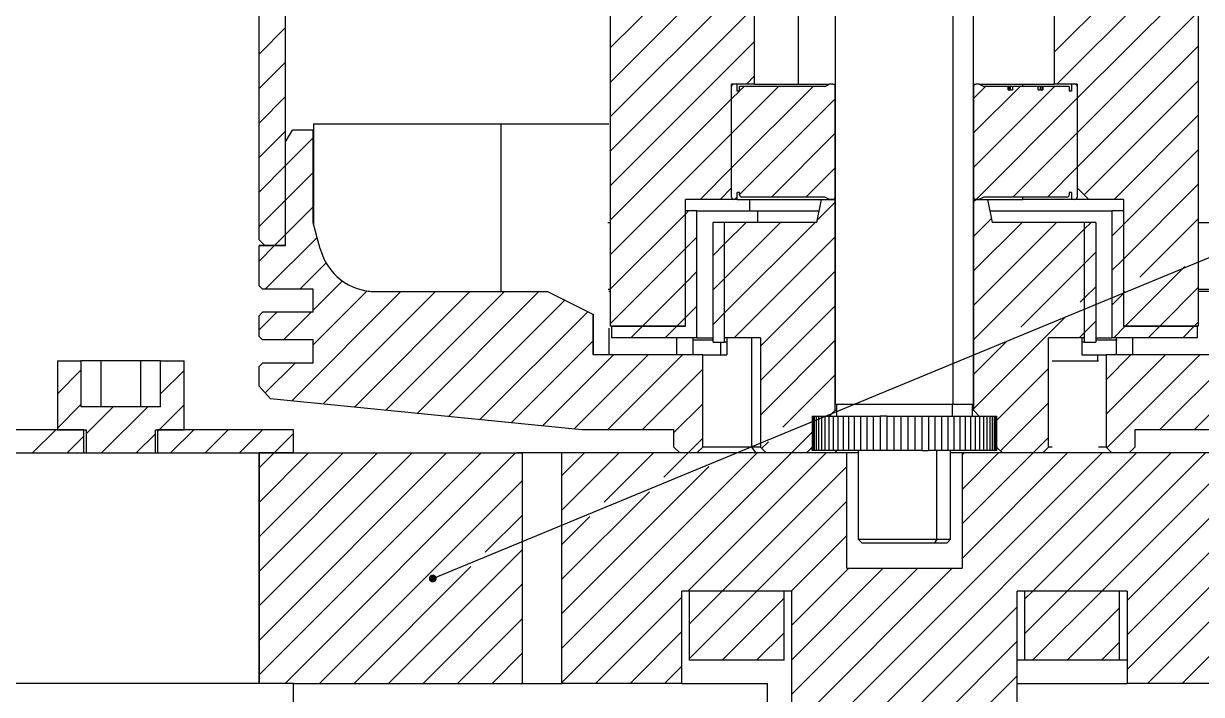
# Model space of a CAD drawing. Header units: millimetres. Extents: x 0 to 1189, y 0 to 841.
# Drawn here: x 561.1 to 714.4, y 525.7 to 613.1 of the extents above; entities that cross this region are included whole.
import ezdxf

# ---------------------------------------------------------------- set-up
doc = ezdxf.new("R2010")
doc.units = ezdxf.units.MM
doc.layers.add('10', color=7, linetype='Continuous')
doc.dimstyles.new('SLDDIMSTYLE0', dxfattribs={"dimtxt": 0.18, "dimasz": 1.016, "dimexe": 0, "dimexo": 0.0625, "dimgap": 0, "dimtad": 0, "dimtih": 1, "dimtoh": 1, "dimdec": 0, "dimrnd": 1e-09, "dimzin": 0, "dimdsep": 46, "dimtxsty": 'Standard', "dimblk1": 'DOT', "dimblk2": 'DOT', "dimsah": 1, "dimcen": 0.09, "dimadec": 0, "dimazin": 0, "dimtfac": 1.016, "dimtdec": 0, "dimtofl": 0, "dimtmove": 0, "dimatfit": 3, "dimldrblk": 'DOT', "dimfxl": 0, "dimfrac": 2, "dimtolj": 1, "dimtzin": 0, "dimarcsym": 0})

# ---------------------------------------------------------------- blocks, each defined once
blk = doc.blocks.new('SW_HATCH_0')
at = {"color": 0, "linetype": 'Continuous', "lineweight": 18}
for p, q in [((199, 472.9), (180.25, 454.15)), ((138.73, 471), (122.5, 454.77)), ((141.25, 469.03), (122.5, 450.28)), ((199, 468.41), (180.59, 450)), ((141.25, 464.54), (122.5, 445.79)), ((199, 463.92), (183.25, 448.17)), ((141.25, 460.05), (122.5, 441.3)), ((199, 459.43), (183.25, 443.68)), ((80.2, 457.37), (76.75, 453.92)), ((141.25, 455.56), (122.5, 436.81)), ((199, 454.94), (183.25, 439.19)), ((80.2, 452.88), (76.75, 449.43)), ((141.25, 451.07), (140.18, 450)), ((148.86, 449.7), (138.25, 439.09)), ((144.37, 449.7), (138.25, 443.58)), ((139.88, 449.7), (139.3, 449.12)), ((180.29, 449.7), (169.75, 439.16)), ((175.8, 449.7), (169.75, 443.65)), ((171.31, 449.7), (169.75, 448.14)), ((199, 450.45), (184.15, 435.6)), ((80.2, 448.39), (76.75, 444.94)), ((138.25, 448.07), (122.5, 432.32)), ((139.28, 449.1), (138.25, 448.07)), ((151.75, 448.1), (139.3, 435.65)), ((183.25, 448.17), (170.08, 435)), ((199, 445.96), (188.04, 435)), ((80.2, 443.9), (76.75, 440.45)), ((138.25, 443.58), (122.5, 427.83)), ((151.75, 443.61), (143.44, 435.3)), ((183.25, 443.68), (174.87, 435.3)), ((83.8, 443.01), (80.2, 439.41)), ((199, 441.47), (189.25, 431.72)), ((80.2, 439.41), (76.75, 435.96)), ((83.8, 438.52), (80.2, 434.92)), ((138.25, 439.09), (134.16, 435)), ((151.75, 439.12), (147.93, 435.3)), ((183.25, 439.19), (179.36, 435.3)), ((199, 436.98), (189.25, 427.23)), ((80.2, 434.92), (76.75, 431.47)), ((83.8, 434.03), (80.2, 430.43)), ((139, 435.35), (138.65, 435)), ((151.75, 434.63), (149.41, 432.29)), ((170.08, 435), (169.75, 434.67)), ((132.25, 433.09), (122.5, 423.34)), ((132.66, 433.5), (132.25, 433.09)), ((172.06, 432.48), (169.75, 430.18)), ((199, 432.49), (191.38, 424.86)), ((149.12, 432), (137.35, 420.23)), ((144.63, 432), (137.35, 424.72)), ((140.14, 432), (137.35, 429.21)), ((180.55, 432), (169.75, 421.2)), ((176.06, 432), (169.75, 425.69)), ((184.15, 431.11), (169.75, 416.71)), ((185.04, 432), (184.15, 431.11)), ((189.25, 431.72), (187.75, 430.22)), ((84.31, 430.05), (77.56, 423.3)), ((80.2, 430.43), (78.77, 429)), ((133.75, 430.1), (132.25, 428.6)), ((151.75, 430.14), (138.61, 417)), ((78.77, 429), (76.75, 426.98)), ((132.25, 428.6), (122.5, 418.85)), ((137.35, 429.21), (135.85, 427.71)), ((185.65, 428.12), (184.15, 426.62)), ((85.48, 426.73), (82.05, 423.3)), ((184.15, 426.62), (175.89, 418.35)), ((189.25, 427.23), (187.75, 425.73)), ((197.25, 426.25), (189.5, 418.5)), ((133.75, 425.61), (132.25, 424.11)), ((137.35, 424.72), (135.85, 423.22)), ((151.75, 425.65), (142, 415.9)), ((87.62, 424.38), (83.8, 420.56)), ((132.25, 424.11), (126.64, 418.5)), ((185.65, 423.63), (184.15, 422.13)), ((199, 423.51), (193.99, 418.5)), ((95.22, 423), (81, 408.78)), ((90.82, 423.09), (83.8, 416.07)), ((99.71, 423), (85.08, 408.37)), ((104.2, 423), (89.16, 407.96)), ((108.69, 423), (93.24, 407.55)), ((113.18, 423), (97.32, 407.14)), ((116.53, 421.86), (101.41, 406.73)), ((184.15, 422.13), (183.63, 421.61)), ((189.25, 422.74), (187.75, 421.24)), ((189.5, 422.99), (189.25, 422.74)), ((211.96, 423), (193.96, 405)), ((216.45, 423), (198.45, 405)), ((79.05, 420.3), (76.75, 418)), ((83.54, 420.3), (79.94, 416.7)), ((119.53, 420.36), (105.49, 406.33)), ((133.75, 421.12), (132.25, 419.62)), ((137.35, 420.23), (135.85, 418.73)), ((151.75, 421.16), (142, 411.41)), ((132.25, 419.62), (131.13, 418.5)), ((181.76, 419.74), (169.75, 407.73)), ((185.65, 419.14), (184.15, 417.64)), ((199, 419.02), (198.48, 418.5)), ((126.64, 418.5), (125.14, 417)), ((131.13, 418.5), (129.63, 417)), ((184.15, 417.64), (183.51, 417)), ((189.5, 418.5), (188, 417)), ((193.99, 418.5), (192.49, 417)), ((198.48, 418.5), (196.98, 417)), ((120.25, 416.6), (109.57, 405.92)), ((151.75, 416.67), (142, 406.92)), ((174.02, 416.48), (169.75, 412.22)), ((122.89, 414.75), (113.65, 405.51)), ((127.38, 414.75), (117.73, 405.1)), ((131.87, 414.75), (122.12, 405)), ((190.24, 414.75), (187, 411.51)), ((194.73, 414.75), (187, 407.02)), ((199.22, 414.75), (187.11, 402.64)), ((53.56, 412.78), (50.5, 409.71)), ((67, 412.74), (63.94, 409.68)), ((81.43, 413.7), (77.55, 409.82)), ((134.5, 412.89), (126.61, 405)), ((179.5, 412.99), (172.8, 406.28)), ((151.75, 412.18), (144.91, 405.33)), ((53.56, 408.28), (50.5, 405.22)), ((57.77, 408), (54.25, 404.48)), ((62.26, 408), (56.26, 402)), ((67, 408.25), (63.75, 405)), ((134.5, 408.4), (130.75, 404.65)), ((179.5, 408.5), (173.25, 402.25)), ((50.28, 405), (47.28, 402)), ((63.75, 405), (63.55, 404.8)), ((68.24, 405), (65.24, 402)), ((72.73, 405), (69.73, 402)), ((77.22, 405), (74.22, 402)), ((53.95, 404.18), (51.77, 402)), ((63.25, 404.5), (60.75, 402)), ((81.25, 404.54), (78.71, 402)), ((134.5, 403.91), (132.59, 402)), ((143.04, 403.46), (142.16, 402.59)), ((148.74, 404.68), (146.06, 402)), ((179.5, 404.01), (177.49, 402)), ((105.65, 402), (76.75, 373.1)), ((101.16, 402), (76.75, 377.59)), ((96.67, 402), (76.75, 382.08)), ((92.18, 402), (76.75, 386.57)), ((87.69, 402), (76.75, 391.06)), ((83.2, 402), (76.75, 395.55)), ((78.71, 402), (76.75, 400.04)), ((110.14, 402), (80.14, 372)), ((146.06, 402), (116.17, 372.11)), ((141.57, 402), (116.17, 376.6)), ((123.61, 402), (116.17, 394.56)), ((119.12, 402), (116.17, 399.05)), ((128.1, 402), (121.67, 395.57)), ((132.59, 402), (129.42, 398.83)), ((150.55, 402), (132.55, 384)), ((190.96, 402), (146.08, 357.11)), ((186.47, 402), (146.08, 361.6)), ((181.98, 402), (168.25, 388.27)), ((177.49, 402), (168.25, 392.76)), ((173, 402), (168.25, 397.25)), ((168.51, 402), (168.25, 401.74)), ((195.45, 402), (177.45, 384)), ((199.94, 402), (181.94, 384)), ((204.43, 402), (186.43, 384)), ((208.92, 402), (189.73, 382.8)), ((135.29, 400.21), (116.17, 381.09)), ((153.25, 400.21), (137.04, 384)), ((111, 398.36), (84.63, 372)), ((127.55, 396.95), (116.17, 385.58)), ((153.25, 395.72), (141.53, 384)), ((210.48, 394.57), (189.73, 373.82)), ((215.39, 394.99), (192.39, 372)), ((111, 393.87), (106.18, 389.06)), ((119.8, 393.7), (116.17, 390.07)), ((153.25, 391.23), (146.02, 384)), ((203.56, 392.14), (189.73, 378.31)), ((215.39, 390.5), (196.89, 372)), ((111, 389.38), (93.61, 372)), ((104.31, 387.19), (89.12, 372)), ((166.98, 387), (146.08, 366.09)), ((162.49, 387), (146.08, 370.58)), ((158, 387), (146.08, 375.07)), ((153.51, 387), (146.08, 379.56)), ((111, 384.89), (98.1, 372)), ((137.04, 384), (132.75, 379.7)), ((141.53, 384), (132.75, 375.21)), ((177.45, 384), (176.4, 382.95)), ((181.94, 384), (176.4, 378.45)), ((186.43, 384), (177.43, 375)), ((131.78, 383.22), (120.55, 372)), ((145.11, 383.08), (137.02, 375)), ((175.43, 381.97), (148.26, 354.81)), ((188.76, 381.83), (181.92, 375)), ((111, 380.4), (102.59, 372)), ((131.78, 378.73), (125.04, 372)), ((145.11, 378.59), (141.51, 375)), ((175.43, 377.48), (153.67, 355.73)), ((188.76, 377.34), (186.41, 375)), ((111, 375.91), (107.08, 372)), ((131.78, 374.24), (129.53, 372)), ((175.43, 372.99), (159.09, 356.65))]:
    blk.add_line(p, q, dxfattribs=at)
blk = doc.blocks.new('_Dot')
at = {"color": 0, "linetype": 'ByBlock', "lineweight": -2}
blk.add_line((-0.5, 0), (-1, 0), dxfattribs=at)
at = {"color": 0, "linetype": 'ByBlock', "const_width": 0.5}
blk.add_lwpolyline([(-0.25, 0, 1), (0.25, 0, 1)], format="xyb", close=True, dxfattribs=at)

msp = doc.modelspace()

# ---------------------------------------------------------------- linework, layer by layer
at = {"color": 7, "linetype": 'Continuous', "lineweight": 25}
for p, q in [((666.72, 642.07), (666.72, 563.47)), ((682.08, 563.47), (682.08, 642.07)), ((684.72, 563.47), (684.72, 642.07)), ((591.72, 584.92), (591.72, 633.82)), ((595.17, 584.17), (595.17, 633.07)), ((637.47, 573.67), (637.47, 632.17)), ((713.97, 632.17), (713.97, 573.67)), ((656.22, 605.17), (656.22, 626.17)), ((661.95, 605.17), (661.95, 626.17)), ((695.22, 626.17), (695.22, 605.17)), ((653.22, 591.67), (653.22, 605.17)), ((656.22, 605.17), (653.22, 605.17)), ((653.22, 590.47), (653.22, 604.87)), ((653.97, 605.17), (653.52, 605.17)), ((653.97, 604.27), (653.97, 605.17)), ((654.27, 604.27), (653.97, 604.27)), ((654.27, 604.27), (654.27, 604.87)), ((665.37, 604.87), (654.27, 604.87)), ((656.22, 605.17), (661.95, 605.17)), ((661.95, 605.17), (665.97, 605.17)), ((665.37, 604.87), (665.97, 605.17)), ((666.42, 605.17), (665.97, 605.17)), ((666.42, 605.17), (666.72, 605.17)), ((666.72, 590.47), (666.72, 604.87)), ((684.72, 605.17), (685.02, 605.17)), ((684.72, 604.87), (684.72, 590.47)), ((685.47, 605.17), (685.02, 605.17)), ((685.47, 605.17), (695.22, 605.17)), ((685.47, 605.17), (686.07, 604.87)), ((689.22, 604.87), (686.07, 604.87)), ((689.22, 604.42), (689.22, 604.87)), ((689.3, 604.87), (689.22, 604.87)), ((689.22, 604.42), (689.8, 604.42)), ((689.3, 604.87), (689.3, 604.42)), ((689.48, 604.87), (689.3, 604.87)), ((689.48, 604.87), (689.48, 604.42)), ((689.79, 604.87), (689.48, 604.87)), ((689.79, 604.87), (689.79, 604.42)), ((689.8, 604.87), (689.79, 604.87)), ((689.8, 604.87), (689.8, 604.42)), ((693.15, 604.87), (689.8, 604.87)), ((691.12, 604.87), (691.12, 605.17)), ((693.15, 604.42), (693.15, 604.87)), ((693.41, 604.87), (693.15, 604.87)), ((693.15, 604.42), (693.72, 604.42)), ((693.41, 604.87), (693.41, 604.42)), ((693.61, 604.87), (693.41, 604.87)), ((693.61, 604.87), (693.61, 604.42)), ((693.71, 604.87), (693.61, 604.87)), ((693.71, 604.87), (693.71, 604.42)), ((693.72, 604.87), (693.71, 604.87)), ((693.72, 604.87), (693.72, 604.42)), ((697.17, 604.87), (693.72, 604.87)), ((698.22, 605.17), (695.22, 605.17)), ((697.17, 604.87), (697.17, 604.27)), ((697.47, 604.27), (697.17, 604.27)), ((697.47, 605.17), (697.47, 604.27)), ((697.92, 605.17), (697.47, 605.17)), ((698.22, 605.17), (698.22, 591.67)), ((698.22, 604.87), (698.22, 590.47)), ((598.79, 600.01), (623.19, 600.01)), ((598.79, 600.01), (598.79, 586.83)), ((623.19, 600.01), (623.19, 578.17)), ((623.19, 600.01), (637.25, 600.01)), ((595.17, 597.67), (596.07, 599.17)), ((598.77, 599.17), (596.07, 599.17)), ((598.77, 599.17), (598.79, 599.17)), ((598.77, 587.12), (598.77, 599.17)), ((595.17, 584.17), (595.17, 597.67)), ((651.72, 590.17), (653.22, 591.67)), ((653.97, 590.17), (653.97, 591.07)), ((654.27, 591.07), (653.97, 591.07)), ((654.27, 590.77), (654.27, 591.07)), ((665.37, 590.47), (654.57, 590.47)), ((665.97, 590.17), (665.37, 590.47)), ((686.07, 590.47), (685.47, 590.17)), ((696.87, 590.47), (686.07, 590.47)), ((691.12, 590.17), (691.12, 590.47)), ((697.17, 591.07), (697.17, 590.77)), ((697.47, 591.07), (697.17, 591.07)), ((697.47, 591.07), (697.47, 590.17)), ((698.22, 591.67), (699.72, 590.17)), ((647.22, 573.67), (647.22, 590.17)), ((651.72, 590.17), (647.22, 590.17)), ((653.52, 590.17), (651.72, 590.17)), ((653.97, 590.17), (653.52, 590.17)), ((653.97, 590.17), (664.92, 590.17)), ((655.6, 588.67), (655.6, 590.17)), ((664.32, 587.17), (664.92, 590.17)), ((664.92, 590.17), (666.72, 590.17)), ((666.42, 590.17), (665.97, 590.17)), ((666.72, 562.72), (666.72, 590.17)), ((684.72, 590.17), (684.72, 562.72)), ((684.72, 590.17), (686.52, 590.17)), ((685.47, 590.17), (685.02, 590.17)), ((686.52, 590.17), (691.12, 590.17)), ((686.52, 590.17), (687.12, 587.17)), ((697.47, 590.17), (691.12, 590.17)), ((697.92, 590.17), (697.47, 590.17)), ((699.72, 590.17), (697.92, 590.17)), ((704.22, 590.17), (699.72, 590.17)), ((704.22, 590.17), (704.22, 573.67)), ((647.22, 573.67), (647.22, 588.67)), ((648.72, 588.67), (647.22, 588.67)), ((648.72, 572.17), (648.72, 588.67)), ((648.72, 588.67), (656.66, 588.67)), ((656.66, 588.67), (664.62, 588.67)), ((656.66, 587.17), (656.66, 588.67)), ((686.82, 588.67), (702.72, 588.67)), ((702.72, 588.67), (702.72, 572.17)), ((704.22, 588.67), (702.72, 588.67)), ((704.22, 588.67), (704.22, 573.67)), ((598.77, 587.12), (598.79, 587.12)), ((599.68, 583.73), (598.77, 587.12)), ((637.12, 587.17), (637.47, 587.17)), ((650.82, 571.57), (650.82, 587.17)), ((652.32, 587.17), (650.82, 587.17)), ((652.32, 571.57), (652.32, 587.17)), ((652.32, 572.17), (652.32, 587.17)), ((664.32, 587.17), (652.32, 587.17)), ((699.12, 587.17), (687.12, 587.17)), ((699.12, 587.17), (699.12, 571.57)), ((700.62, 587.17), (699.12, 587.17)), ((699.12, 587.17), (699.12, 572.17)), ((700.62, 587.17), (700.62, 571.57)), ((713.97, 587.17), (722.36, 587.17)), ((592.47, 584.17), (591.72, 584.92)), ((591.72, 578.92), (591.72, 584.17)), ((595.17, 584.17), (591.72, 584.17)), ((595.17, 584.17), (592.47, 584.17)), ((595.17, 584.11), (591.72, 584.11)), ((599.68, 583.73), (599.7, 583.73)), ((592.17, 578.47), (591.72, 578.92)), ((598.77, 578.47), (592.17, 578.47)), ((598.77, 575.47), (598.77, 578.47)), ((606.93, 578.17), (629.22, 578.17)), ((635.22, 575.17), (629.22, 578.17)), ((637.14, 578.47), (637.47, 578.47)), ((637.47, 578.17), (637.25, 578.17)), ((713.97, 578.47), (724.17, 578.47)), ((722.2, 578.17), (713.97, 578.17)), ((591.72, 575.02), (592.17, 575.47)), ((591.72, 572.32), (591.72, 575.02)), ((598.77, 575.47), (592.17, 575.47)), ((635.22, 569.92), (635.22, 575.17)), ((635.22, 575.17), (635.25, 575.17)), ((635.25, 569.92), (635.25, 575.17)), ((637.25, 573.41), (637.25, 569.92)), ((647.22, 573.67), (637.47, 573.67)), ((637.62, 572.17), (637.62, 573.67)), ((637.62, 573.67), (647.22, 573.67)), ((704.22, 573.67), (713.82, 573.67)), ((713.97, 573.67), (704.22, 573.67)), ((713.82, 573.67), (713.82, 572.17)), ((592.17, 571.87), (591.72, 572.32)), ((598.77, 571.87), (592.17, 571.87)), ((598.77, 568.87), (598.77, 571.87)), ((648.72, 572.17), (637.62, 572.17)), ((646.08, 569.92), (646.08, 572.17)), ((648.21, 569.92), (648.21, 572.17)), ((648.21, 571.87), (650.82, 571.87)), ((648.72, 572.17), (650.82, 572.17)), ((656.97, 572.17), (652.32, 572.17)), ((652.62, 572.17), (652.62, 569.92)), ((655.88, 557.92), (655.88, 572.17)), ((656.97, 572.17), (656.97, 557.92)), ((699.12, 572.17), (694.47, 572.17)), ((694.47, 557.92), (694.47, 572.17)), ((698.83, 572.17), (698.83, 569.92)), ((700.62, 572.17), (702.72, 572.17)), ((700.62, 571.87), (703.39, 571.87)), ((713.82, 572.17), (702.72, 572.17)), ((703.32, 569.92), (703.32, 572.17)), ((705.44, 569.92), (705.44, 572.17)), ((650.82, 571.57), (652.32, 571.57)), ((651.79, 571.57), (651.79, 569.92)), ((652.62, 571.57), (652.32, 571.57)), ((699.12, 571.57), (698.83, 571.57)), ((699.12, 571.57), (700.62, 571.57)), ((565.47, 569.17), (565.47, 560.17)), ((565.47, 569.17), (568.53, 569.17)), ((568.53, 569.17), (568.53, 563.17)), ((571.11, 569.17), (568.53, 569.17)), ((571.11, 569.17), (571.11, 563.17)), ((576.31, 569.17), (571.11, 569.17)), ((576.31, 569.17), (576.31, 563.17)), ((578.91, 569.17), (576.31, 569.17)), ((578.91, 563.17), (578.91, 569.17)), ((578.91, 569.17), (581.97, 569.17)), ((581.97, 560.17), (581.97, 569.17)), ((591.72, 568.42), (592.17, 568.87)), ((598.77, 568.87), (592.17, 568.87)), ((649.47, 569.92), (635.22, 569.92)), ((649.47, 557.92), (649.47, 569.92)), ((649.47, 569.92), (652.62, 569.92)), ((694.95, 569.17), (700.96, 569.17)), ((698.83, 569.92), (700.88, 569.92)), ((700.88, 569.92), (701.97, 569.92)), ((700.88, 569.17), (700.88, 569.92)), ((701.97, 569.92), (701.97, 557.92)), ((716.22, 569.92), (701.97, 569.92)), ((591.72, 565.87), (591.72, 568.42)), ((593.21, 564.22), (591.72, 565.87)), ((633.72, 560.17), (593.21, 564.22)), ((578.91, 563.17), (568.53, 563.17)), ((665.97, 561.97), (666.72, 562.72)), ((682.08, 563.47), (666.72, 563.47)), ((666.72, 562.72), (666.87, 562.72)), ((666.87, 563.47), (666.87, 561.97)), ((681.97, 561.97), (681.97, 563.47)), ((684.72, 563.47), (682.08, 563.47)), ((684.57, 561.97), (684.57, 563.47)), ((684.57, 562.72), (684.72, 562.72)), ((684.72, 562.72), (685.47, 561.97)), ((663.68, 561.97), (663.68, 561.97)), ((663.71, 561.97), (663.71, 557.47)), ((663.71, 561.97), (663.79, 561.97)), ((663.82, 561.97), (663.82, 557.47)), ((663.82, 561.97), (663.98, 561.97)), ((663.99, 561.97), (663.99, 557.47)), ((663.99, 561.97), (664.22, 561.97)), ((664.24, 561.97), (664.24, 557.47)), ((664.24, 561.97), (664.53, 561.97)), ((664.55, 561.97), (664.55, 557.47)), ((664.55, 561.97), (664.91, 561.97)), ((664.93, 561.97), (664.93, 557.47)), ((664.93, 561.97), (665.36, 561.97)), ((665.38, 561.97), (665.38, 557.47)), ((665.38, 561.97), (665.87, 561.97)), ((665.88, 561.97), (665.88, 557.47)), ((665.88, 561.97), (666.43, 561.97)), ((666.44, 561.97), (666.44, 557.47)), ((666.44, 561.97), (667.04, 561.97)), ((667.06, 561.97), (667.06, 557.47)), ((667.06, 561.97), (667.73, 561.97)), ((667.73, 561.97), (667.73, 557.47)), ((667.73, 561.97), (668.43, 561.97)), ((668.44, 561.97), (668.44, 557.47)), ((668.44, 561.97), (669.2, 561.97)), ((669.2, 561.97), (669.2, 557.47)), ((669.2, 561.97), (670, 561.97)), ((669.99, 561.97), (669.99, 557.47)), ((669.99, 561.97), (670.85, 561.97)), ((670.82, 561.97), (670.82, 557.47)), ((670.82, 561.97), (671.68, 561.97)), ((671.67, 561.97), (671.67, 557.47)), ((671.67, 561.97), (672.55, 561.97)), ((673.44, 561.97), (672.55, 561.97)), ((672.56, 561.97), (672.56, 557.47)), ((673.45, 561.97), (673.45, 557.47)), ((673.45, 561.97), (674.34, 561.97)), ((674.35, 561.97), (674.35, 557.47)), ((674.35, 561.97), (675.24, 561.97)), ((675.25, 561.97), (675.25, 557.47)), ((675.25, 561.97), (676.15, 561.97)), ((676.16, 561.97), (676.16, 557.47)), ((676.16, 561.97), (677.06, 561.97)), ((677.07, 561.97), (677.07, 557.47)), ((677.07, 561.97), (677.96, 561.97)), ((677.97, 561.97), (677.97, 557.47)), ((677.97, 561.97), (678.86, 561.97)), ((678.85, 561.97), (678.85, 557.47)), ((678.85, 561.97), (679.74, 561.97)), ((679.73, 561.97), (680.59, 561.97)), ((679.74, 557.47), (679.74, 561.97)), ((680.56, 561.97), (681.42, 561.97)), ((680.59, 557.47), (680.59, 561.97)), ((681.41, 561.97), (682.21, 561.97)), ((681.42, 557.47), (681.42, 561.97)), ((682.21, 557.47), (682.21, 561.97)), ((682.21, 561.97), (682.97, 561.97)), ((682.97, 557.47), (682.97, 561.97)), ((682.98, 561.97), (683.69, 561.97)), ((683.69, 557.47), (683.69, 561.97)), ((683.71, 561.97), (684.36, 561.97)), ((684.36, 557.47), (684.36, 561.97)), ((684.38, 561.97), (684.98, 561.97)), ((684.98, 557.47), (684.98, 561.97)), ((685, 561.97), (685.54, 561.97)), ((685.54, 557.47), (685.54, 561.97)), ((685.56, 561.97), (686.05, 561.97)), ((686.05, 557.47), (686.05, 561.97)), ((686.07, 561.97), (686.49, 561.97)), ((686.49, 557.47), (686.49, 561.97)), ((686.51, 561.97), (686.88, 561.97)), ((686.88, 557.47), (686.88, 561.97)), ((686.89, 561.97), (687.19, 561.97)), ((687.19, 557.47), (687.19, 561.97)), ((687.2, 561.97), (687.44, 561.97)), ((687.44, 557.47), (687.44, 561.97)), ((687.45, 561.97), (687.62, 561.97)), ((687.62, 557.47), (687.62, 561.97)), ((687.64, 561.97), (687.73, 561.97)), ((687.73, 557.47), (687.73, 561.97)), ((687.76, 561.97), (687.77, 561.97)), ((687.77, 557.47), (687.77, 561.97)), ((568.92, 560.17), (551.22, 560.17)), ((565.47, 560.17), (569.22, 560.17)), ((568.92, 557.17), (568.92, 560.17)), ((569.22, 560.17), (569.22, 557.17)), ((578.22, 557.17), (578.22, 560.17)), ((578.22, 560.17), (581.97, 560.17)), ((578.52, 560.17), (578.52, 557.17)), ((596.22, 560.17), (578.52, 560.17)), ((596.22, 557.17), (596.22, 560.17)), ((645.72, 560.17), (633.72, 560.17)), ((645.72, 557.92), (645.72, 560.17)), ((705.72, 560.17), (705.72, 557.92)), ((717.72, 560.17), (705.72, 560.17)), ((555.72, 557.17), (591.72, 557.17)), ((591.72, 527.17), (591.72, 557.17)), ((596.22, 557.17), (591.72, 557.17)), ((591.72, 557.17), (591.72, 527.17)), ((591.72, 557.17), (625.96, 557.17)), ((625.96, 557.17), (625.96, 527.17)), ((627.61, 557.17), (625.96, 557.17)), ((631.14, 527.17), (631.14, 557.17)), ((668.22, 557.17), (631.14, 557.17)), ((646.47, 557.17), (645.72, 557.92)), ((648.72, 557.17), (646.47, 557.17)), ((648.72, 557.17), (649.47, 557.92)), ((655.88, 557.92), (649.47, 557.92)), ((656.41, 557.17), (655.88, 557.92)), ((656.97, 557.92), (655.88, 557.92)), ((656.97, 557.92), (657.72, 557.17)), ((662.97, 557.17), (657.72, 557.17)), ((662.97, 557.17), (663.68, 557.87)), ((663.68, 557.87), (663.68, 557.47)), ((663.68, 557.47), (663.68, 557.47)), ((663.79, 557.47), (663.71, 557.47)), ((663.98, 557.47), (663.82, 557.47)), ((664.22, 557.47), (663.99, 557.47)), ((664.53, 557.47), (664.24, 557.47)), ((664.91, 557.47), (664.55, 557.47)), ((665.36, 557.47), (664.93, 557.47)), ((665.87, 557.47), (665.38, 557.47)), ((666.43, 557.47), (665.88, 557.47)), ((667.04, 557.47), (666.44, 557.47)), ((666.72, 557.17), (666.93, 557.47)), ((667.73, 557.47), (667.06, 557.47)), ((668.43, 557.47), (667.73, 557.47)), ((668.22, 542.17), (668.22, 557.17)), ((669.72, 557.17), (668.22, 557.17)), ((669.2, 557.47), (668.44, 557.47)), ((670, 557.47), (669.2, 557.47)), ((669.72, 557.47), (669.72, 545.92)), ((670.85, 557.47), (669.99, 557.47)), ((671.68, 557.47), (670.82, 557.47)), ((672.55, 557.47), (671.67, 557.47)), ((673.44, 557.47), (672.55, 557.47)), ((674.34, 557.47), (673.45, 557.47)), ((675.24, 557.47), (674.35, 557.47)), ((676.15, 557.47), (675.25, 557.47)), ((677.06, 557.47), (676.16, 557.47)), ((677.96, 557.47), (677.07, 557.47)), ((677.97, 557.47), (678.86, 557.47)), ((679.74, 557.47), (678.85, 557.47)), ((680.59, 557.47), (679.73, 557.47)), ((679.96, 545.92), (679.96, 557.47)), ((681.42, 557.47), (680.56, 557.47)), ((682.21, 557.47), (681.41, 557.47)), ((681.72, 545.92), (681.72, 557.47)), ((683.22, 557.17), (681.72, 557.17)), ((682.97, 557.47), (682.21, 557.47)), ((683.69, 557.47), (682.98, 557.47)), ((683.22, 557.17), (683.22, 542.17)), ((730.36, 557.17), (683.22, 557.17)), ((684.36, 557.47), (683.71, 557.47)), ((684.98, 557.47), (684.38, 557.47)), ((685.54, 557.47), (685, 557.47)), ((686.05, 557.47), (685.56, 557.47)), ((686.49, 557.47), (686.07, 557.47)), ((686.88, 557.47), (686.51, 557.47)), ((687.19, 557.47), (686.89, 557.47)), ((687.44, 557.47), (687.2, 557.47)), ((687.62, 557.47), (687.45, 557.47)), ((687.73, 557.47), (687.64, 557.47)), ((687.77, 557.47), (687.76, 557.47)), ((687.77, 557.87), (688.47, 557.17)), ((693.72, 557.17), (688.47, 557.17)), ((693.72, 557.17), (694.47, 557.92)), ((694.95, 557.92), (694.47, 557.92)), ((701.97, 557.92), (700.96, 557.92)), ((701.41, 557.17), (701.39, 557.19)), ((704.97, 557.17), (702.72, 557.17)), ((705.72, 557.92), (704.97, 557.17)), ((669.72, 545.92), (670.17, 545.47)), ((669.72, 545.92), (679.96, 545.92)), ((679.96, 545.92), (679.64, 545.47)), ((679.96, 545.92), (681.72, 545.92)), ((681.27, 545.47), (681.72, 545.92)), ((670.17, 545.47), (679.64, 545.47)), ((679.64, 545.47), (681.27, 545.47)), ((668.22, 542.17), (683.22, 542.17)), ((661.04, 539.17), (646.74, 539.17)), ((646.74, 527.17), (646.74, 539.17)), ((647.72, 539.17), (647.72, 530.17)), ((660.07, 539.17), (647.72, 539.17)), ((660.07, 530.17), (660.07, 539.17)), ((661.04, 539.17), (661.04, 509.17)), ((704.7, 539.17), (690.4, 539.17)), ((690.4, 509.17), (690.4, 539.17)), ((691.37, 539.17), (691.37, 530.17)), ((703.73, 539.17), (691.37, 539.17)), ((703.73, 530.17), (703.73, 539.17)), ((704.7, 539.17), (704.7, 527.17)), ((660.07, 530.17), (647.72, 530.17)), ((691.37, 530.17), (690.4, 530.17)), ((703.73, 530.17), (691.37, 530.17)), ((704.7, 530.17), (703.73, 530.17)), ((596.22, 527.17), (559.99, 527.17)), ((596.22, 512.17), (596.22, 527.17)), ((596.22, 527.17), (625.96, 527.17)), ((625.96, 527.17), (627.61, 527.17)), ((646.74, 527.17), (631.14, 527.17)), ((646.74, 527.17), (657.91, 527.17)), ((657.91, 524.17), (657.91, 527.17)), ((690.4, 527.17), (704.7, 527.17)), ((730.36, 527.17), (704.7, 527.17))]:
    msp.add_line(p, q, dxfattribs=at)
at = {"color": 7, "linetype": 'Continuous', "lineweight": 25, "flags": 128}
for points in [[(629.22, 578.17), (629.22, 578.17), (629.22, 578.17), (629.22, 578.17), (629.23, 578.17), (629.23, 578.17), (629.24, 578.17), (629.24, 578.17), (629.25, 578.17)], [(629.25, 578.17), (632.73, 576.43), (635.25, 575.17)], [(701.97, 557.92), (701.99, 557.9), (702.72, 557.17)]]:
    msp.add_lwpolyline(points, dxfattribs=at)
at = {"color": 7, "linetype": 'Continuous', "lineweight": 25}
for centre, radius, start, end in [((653.52, 604.87), 0.3, 90, 180), ((666.42, 604.87), 0.3, 0, 90), ((685.02, 604.87), 0.3, 90, 180), ((697.92, 604.87), 0.3, 0, 90), ((653.52, 590.47), 0.3, 180, 270), ((654.57, 590.77), 0.3, 180, 270), ((666.42, 590.47), 0.3, 270, 0), ((685.02, 590.47), 0.3, 180, 270), ((696.87, 590.77), 0.3, 270, 0), ((697.92, 590.47), 0.3, 270, 0), ((606.93, 585.67), 7.5, 195, 270)]:
    msp.add_arc(centre, radius, start, end, dxfattribs=at)
for points, knots in [([(605.17, 578.38), (605.5, 578.31), (606.08, 578.19), (606.68, 578.17), (606.94, 578.17)], [0, 0, 0, 0, 0.560137, 1, 1, 1, 1]), ([(631.14, 557.17), (630.85, 557.17), (630.26, 557.17), (628.43, 557.17), (626.69, 557.17), (625.46, 557.17), (625.28, 557.17)], [0, 0, 0, 0, 0.16925, 0.333839, 0.904665, 1, 1, 1, 1]), ([(625.28, 527.17), (625.46, 527.17), (626.69, 527.17), (628.43, 527.17), (630.26, 527.17), (630.85, 527.17), (631.14, 527.17)], [0, 0, 0, 0, 0.09533, 0.66616, 0.830749, 1, 1, 1, 1])]:
    msp.add_open_spline(points, degree=3, knots=knots, dxfattribs=at)

# ---------------------------------------------------------------- block references
at = {"color": 7, "linetype": 'Continuous', "lineweight": 18}
msp.add_blockref('SW_HATCH_0', (514.97, 155.17), dxfattribs=at)

# ---------------------------------------------------------------- leaders
at = {"layer": '10'}
for points in [[(614.33, 540.82), (838.69, 633.56)], [(573.67, 494.21), (838.69, 538.51)]]:
    msp.add_leader(points, dimstyle='SLDDIMSTYLE0', dxfattribs=at)

doc.saveas('drawing.dxf')
